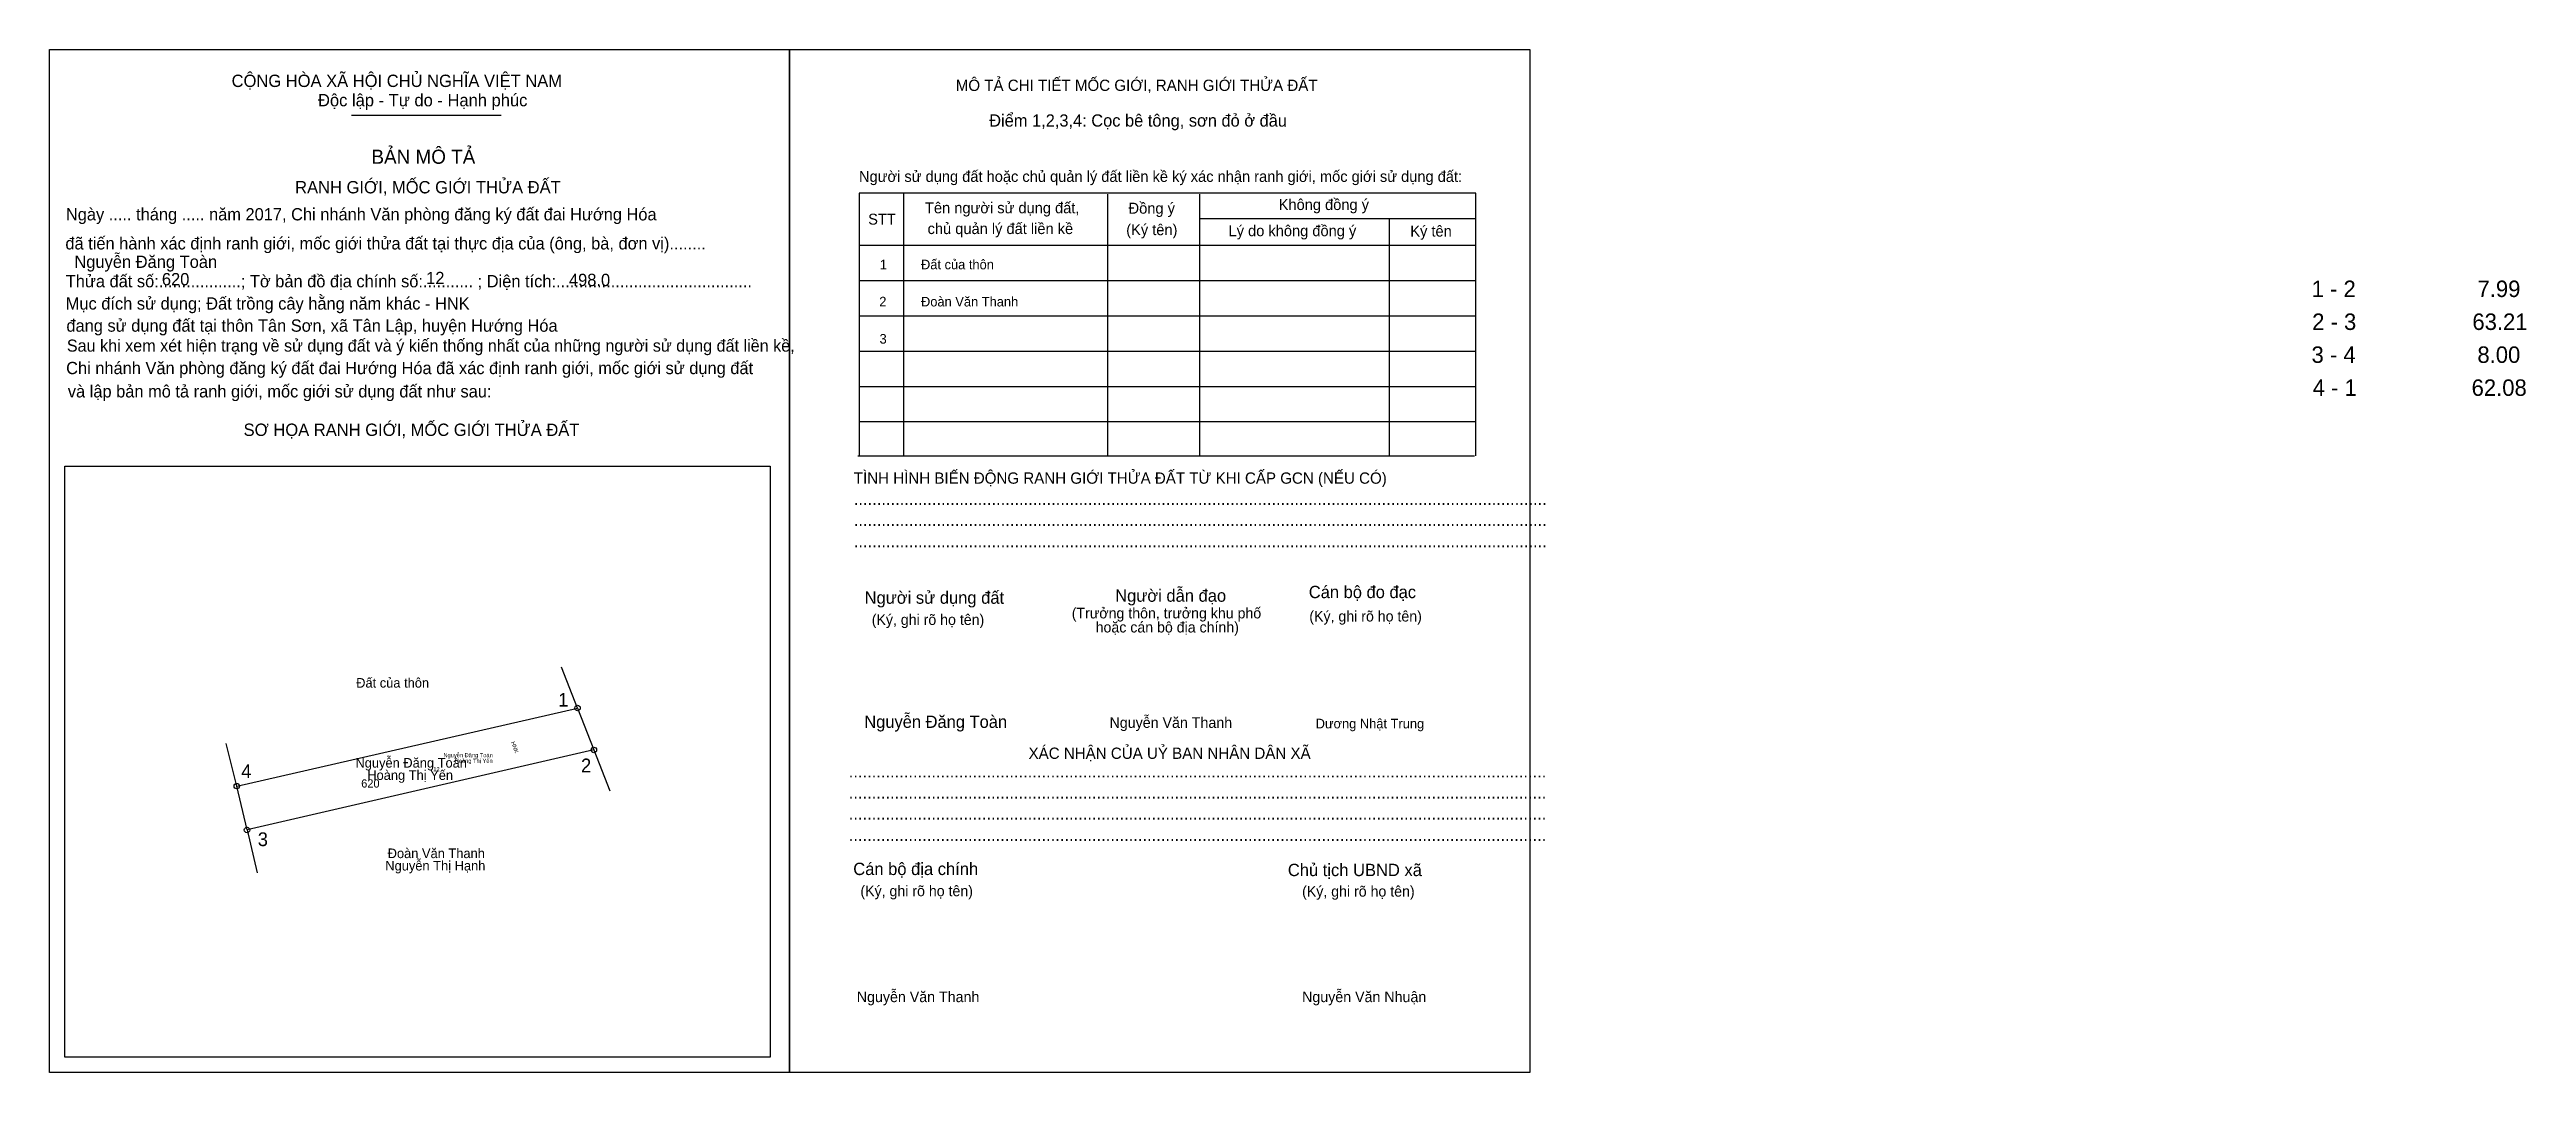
# Model space of a CAD drawing. Extents: x 548034 to 548474, y 1837711 to 1837892.
import ezdxf

# ---------------------------------------------------------------- set-up
doc = ezdxf.new("R2010")
doc.units = 0
for name, color, linetype in [('Level 1', 7, 'Continuous'), ('Level 10', 7, 'Continuous'), ('Level 11', 7, 'Continuous'), ('Level 13', 7, 'Continuous'), ('Level 15', 7, 'Continuous'), ('Level 18', 7, 'Continuous'), ('Level 19', 7, 'Continuous'), ('Level 2', 7, 'Continuous'), ('Level 21', 7, 'Continuous'), ('Level 27', 7, 'Continuous'), ('Level 36', 7, 'Continuous'), ('Level 52', 7, 'Continuous'), ('Level 6', 7, 'Continuous'), ('Level 60', 7, 'Continuous'), ('Level 9', 7, 'Continuous')]:
    doc.layers.add(name, color=color, linetype=linetype)

msp = doc.modelspace()

# ---------------------------------------------------------------- linework, layer by layer
at = {"layer": 'Level 1'}
for p, q in [((548034.02, 1837892.41), (548034.02, 1837892.41)), ((548034.02, 1837892.41), (548034.02, 1837892.41)), ((548034.02, 1837892.41), (548034.02, 1837892.41)), ((548034.03, 1837892.41), (548034.03, 1837892.41)), ((548087.66, 1837880.77), (548114.24, 1837880.77)), ((548185.63, 1837866.9), (548185.63, 1837820.23)), ((548221.88, 1837866.72), (548221.88, 1837820.23)), ((548238.24, 1837866.72), (548238.24, 1837820.23)), ((548238.24, 1837862.39), (548287.25, 1837862.39)), ((548271.89, 1837862.39), (548271.89, 1837820.23)), ((548177.76, 1837857.63), (548287.25, 1837857.63)), ((548177.76, 1837851.36), (548287.25, 1837851.36)), ((548177.76, 1837845.09), (548287.25, 1837845.09)), ((548177.76, 1837838.83), (548287.25, 1837838.83)), ((548177.76, 1837832.56), (548287.25, 1837832.56)), ((548177.76, 1837826.29), (548287.25, 1837826.29)), ((548036.71, 1837818.38), (548036.71, 1837818.38)), ((548036.71, 1837818.38), (548036.71, 1837818.38)), ((548036.72, 1837818.37), (548036.72, 1837818.37)), ((548177.57, 1837820.23), (548287.06, 1837820.23)), ((548161.98, 1837713.36), (548161.98, 1837713.36)), ((548161.98, 1837713.36), (548161.98, 1837713.36)), ((548161.98, 1837713.36), (548161.98, 1837713.36)), ((548296.84, 1837710.65), (548296.84, 1837710.65)), ((548296.84, 1837710.65), (548296.84, 1837710.65)), ((548296.84, 1837710.65), (548296.84, 1837710.65))]:
    msp.add_line(p, q, dxfattribs=at)
msp.add_lwpolyline([(548287.25, 1837820.23), (548287.25, 1837866.9), (548177.76, 1837866.9), (548177.76, 1837820.23)], dxfattribs=at)
msp.add_lwpolyline([(548036.72, 1837818.37), (548161.98, 1837818.37), (548161.98, 1837713.36), (548036.72, 1837713.36)], close=True, dxfattribs=at)
at = {"layer": 'Level 10'}
msp.add_lwpolyline([(548069.09, 1837753.74), (548067.27, 1837761.53), (548127.78, 1837775.41), (548130.68, 1837767.96)], close=True, dxfattribs=at)
at = {"layer": 'Level 11'}
for centre in [(548127.78, 1837775.41), (548130.68, 1837767.96), (548067.27, 1837761.53), (548069.09, 1837753.74), (548069.09, 1837753.74)]:
    msp.add_circle(centre, 0.488, dxfattribs=at)
at = {"layer": 'Level 2'}
for points in [[(548034.02, 1837892.41), (548165.43, 1837892.41), (548165.43, 1837710.65), (548034.02, 1837710.65)], [(548165.43, 1837892.41), (548296.84, 1837892.41), (548296.84, 1837710.65), (548165.43, 1837710.65)], [(548165.43, 1837892.41), (548296.84, 1837892.41), (548296.84, 1837710.65), (548165.43, 1837710.65)]]:
    msp.add_lwpolyline(points, close=True, dxfattribs=at)
at = {"layer": 'Level 27'}
for p, q in [((548127.78, 1837775.41), (548124.94, 1837782.68)), ((548067.27, 1837761.53), (548065.37, 1837769.1)), ((548130.68, 1837767.96), (548133.51, 1837760.69)), ((548069.09, 1837753.74), (548070.89, 1837746.14))]:
    msp.add_line(p, q, dxfattribs=at)

# ---------------------------------------------------------------- texts
at = {"layer": 'Level 1'}
for s, height, p in [('CỘNG HÒA XÃ HỘI CHỦ NGHĨA VIỆT NAM', 2.1934, (548066.35, 1837885.75)), ('Độc lập - Tự do - Hạnh phúc', 2.1934, (548081.69, 1837882.32)), ('MÔ TẢ CHI TIẾT MỐC GIỚI, RANH GIỚI THỬA ĐẤT', 2.0054, (548194.93, 1837885.05)), ('Điểm 1,2,3,4: Cọc bê tông, sơn đỏ ở đầu', 2.1777, (548200.87, 1837878.71)), ('BẢN MÔ TẢ', 2.507, (548091.18, 1837872.11)), ('Người sử dụng đất hoặc chủ quản lý đất liền kề ký xác nhận ranh giới, mốc giới sử dụng đất:', 1.9428, (548177.75, 1837868.89)), ('RANH GIỚI, MỐC GIỚI THỬA ĐẤT', 2.1948, (548077.63, 1837866.85)), ('Ngày ..... tháng ..... năm 2017, Chi nhánh Văn phòng đăng ký đất đai Hướng Hóa', 2.1777, (548036.93, 1837862.05)), ('STT', 1.943, (548179.38, 1837861.3)), ('Tên người sử dụng đất,', 1.9428, (548189.47, 1837863.31)), ('Đồng ý', 1.943, (548225.62, 1837863.24)), ('Không đồng ý', 1.9428, (548252.27, 1837863.89)), (' đã tiến hành xác định ranh giới, mốc giới thửa đất tại thực địa của (ông, bà, đơn vị)........', 2.1777, (548036.03, 1837856.88)), ('chủ quản lý đất liền kề', 1.9428, (548189.93, 1837859.62)), ('(Ký tên)', 1.943, (548225.2, 1837859.43)), ('Lý do không đồng ý', 1.9428, (548243.37, 1837859.24)), ('Ký tên', 1.943, (548275.64, 1837859.18)), ('Thửa đất số:..................; Tờ bản đồ địa chính số:........... ; Diện tích:...........................................', 2.17773, (548036.9, 1837850.16)), ('Mục đích sử dụng; Đất trồng cây hằng năm khác - HNK', 2.1777, (548036.9, 1837846.2)), ('đang sử dụng đất tại thôn Tân Sơn, xã Tân Lập, huyện Hướng Hóa', 2.1777, (548037.02, 1837842.27)), ('Sau khi xem xét hiện trạng về sử dụng đất và ý kiến thống nhất của những người sử dụng đất liền kề,', 2.1437, (548037.09, 1837838.73)), ('Chi nhánh Văn phòng đăng ký đất đai Hướng Hóa đã xác định ranh giới, mốc giới sử dụng đất', 2.1777, (548036.97, 1837834.73)), (' và lập bản mô tả ranh giới, mốc giới sử dụng đất như sau:', 2.1777, (548036.46, 1837830.59)), ('SƠ HỌA RANH GIỚI, MỐC GIỚI THỬA ĐẤT', 2.1948, (548068.48, 1837823.75)), ('TÌNH HÌNH BIẾN ĐỘNG RANH GIỚI THỬA ĐẤT TỪ KHI CẤP GCN (NẾU CÓ)', 2.0054, (548176.83, 1837815.26)), ('.......................................................................................................................................................', 2.19335, (548176.83, 1837811.5)), ('.......................................................................................................................................................', 2.19335, (548176.83, 1837807.74)), ('.......................................................................................................................................................', 2.19335, (548176.83, 1837803.98)), ('Người sử dụng đất', 2.1937, (548178.75, 1837793.93)), ('Người dẫn đạo', 2.1925, (548223.24, 1837794.29)), ('Cán bộ đo đạc', 2.1888, (548257.62, 1837794.93)), ('(Ký, ghi rõ họ tên)', 1.8802, (548180.01, 1837790.17)), ('(Trưởng thôn, trưởng khu phố', 1.8801, (548215.53, 1837791.33)), ('(Ký, ghi rõ họ tên)', 1.8802, (548257.71, 1837790.78)), ('hoặc cán bộ địa chính)', 1.8801, (548219.77, 1837788.83)), ('Nguyễn Văn Thanh', 1.8885, (548222.24, 1837771.88)), ('Dương Nhật Trung', 1.7072, (548258.84, 1837771.79)), ('XÁC NHẬN CỦA UỶ BAN NHÂN DÂN XÃ', 2.0063, (548207.86, 1837766.37)), ('........................................................................................................................................................', 2.19335, (548175.93, 1837763.07)), ('........................................................................................................................................................', 2.19335, (548175.93, 1837759.31)), ('........................................................................................................................................................', 2.19335, (548175.93, 1837755.56)), ('........................................................................................................................................................', 2.19335, (548175.93, 1837751.8)), ('Cán bộ địa chính', 2.1937, (548176.73, 1837745.73)), ('Chủ tịch UBND xã', 2.1937, (548253.9, 1837745.54)), ('(Ký, ghi rõ họ tên)', 1.8802, (548178, 1837741.97)), ('(Ký, ghi rõ họ tên)', 1.8802, (548256.43, 1837741.9)), ('Nguyễn Văn Thanh', 1.8885, (548177.36, 1837723.15)), ('Nguyễn Văn Nhuận', 1.8885, (548256.43, 1837723.15))]:
    msp.add_text(s, height=height, dxfattribs=at).set_placement(p)
at = {"layer": 'Level 13'}
for s, height, p in [('Nguyễn Đăng Toàn', 1.7072, (548088.34, 1837764.82)), ('Nguyễn Đăng Toàn', 0.7317, (548103.96, 1837766.66)), ('Hoàng Thị Yến', 1.7072, (548090.44, 1837762.63))]:
    msp.add_text(s, height=height, dxfattribs=at).set_placement(p)
at = {"layer": 'Level 15'}
msp.add_text('Hoàng Thị Yến', height=0.7317, dxfattribs=at).set_placement((548105.96, 1837765.66))
at = {"layer": 'Level 18'}
msp.add_text('12', height=0.732, dxfattribs=at).set_placement((548102.16, 1837764.17))
at = {"layer": 'Level 19'}
msp.add_text('HNK', height=0.732, rotation=290, dxfattribs=at).set_placement((548115.94, 1837769.31))
at = {"layer": 'Level 21'}
msp.add_text('620', height=1.463, dxfattribs=at).set_placement((548089.36, 1837761.27))
at = {"layer": 'Level 36'}
for s, p in [('Đất của thôn', (548088.47, 1837779.03)), ('Nguyễn Thị Hạnh', (548093.64, 1837746.54)), ('Đoàn Văn Thanh', (548094.06, 1837748.74))]:
    msp.add_text(s, height=1.7072, dxfattribs=at).set_placement(p)
at = {"layer": 'Level 52'}
for s, p in [('1 - 2', (548435.69, 1837848.43)), ('7.99', (548465.14, 1837848.43)), ('2 - 3', (548435.78, 1837842.58)), ('63.21', (548464.23, 1837842.58)), ('3 - 4', (548435.67, 1837836.73)), ('8.00', (548465.12, 1837836.73)), ('4 - 1', (548435.87, 1837830.87)), ('62.08', (548464.09, 1837830.87))]:
    msp.add_text(s, height=2.927, dxfattribs=at).set_placement(p)
at = {"layer": 'Level 6'}
for s, height, p in [('Nguyễn Đăng Toàn', 2.1863, (548038.43, 1837853.61)), ('620', 2.186, (548053.97, 1837850.51)), ('12', 2.186, (548100.89, 1837850.72)), ('498.0', 2.186, (548126.25, 1837850.38)), ('Nguyễn Đăng Toàn', 2.1863, (548178.69, 1837771.88))]:
    msp.add_text(s, height=height, dxfattribs=at).set_placement(p)
at = {"layer": 'Level 60'}
for s, height, p in [('1', 1.71, (548181.45, 1837853.36)), ('Đất của thôn', 1.7072, (548188.76, 1837853.36)), ('2', 1.71, (548181.35, 1837846.76)), ('Đoàn Văn Thanh', 1.7072, (548188.76, 1837846.76)), ('3', 1.71, (548181.4, 1837840.15))]:
    msp.add_text(s, height=height, dxfattribs=at).set_placement(p)
at = {"layer": 'Level 9'}
for s, p in [('1', (548124.34, 1837775.65)), ('4', (548068.06, 1837762.97)), ('2', (548128.39, 1837763.98)), ('3', (548070.99, 1837750.87))]:
    msp.add_text(s, height=2.44, dxfattribs=at).set_placement(p)

doc.saveas('drawing.dxf')
